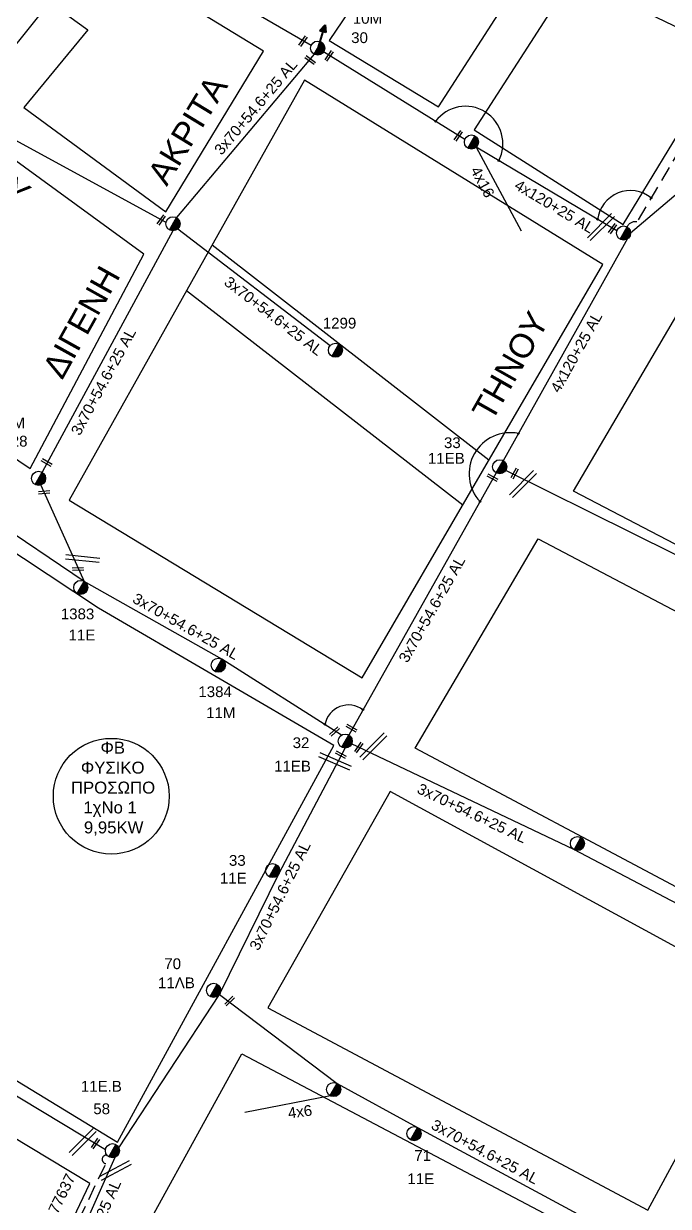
# Model space of a CAD drawing. Header units: millimetres. Extents: x 1138 to 9186, y 1584 to 2927.
# Drawn here: x 8757.7 to 8865.3, y 2608.4 to 2805.9 of the extents above; entities that cross this region are included whole.
import ezdxf
from ezdxf.enums import TextEntityAlignment as Align

# ---------------------------------------------------------------- set-up
doc = ezdxf.new("R2010")
doc.units = ezdxf.units.MM
doc.linetypes.add('DASHED', pattern=[19.05, 12.7, -6.35])
for name, color, linetype, lineweight in [('3x150+50', 7, 'Continuous', 30), ('3x150+50 XLPE', 7, 'SYN_LINE', 30), ('3x70+54.6+25 AL', 7, 'SYN_LINE', 30), ('4x120+25 AL', 7, 'SYN_LINE', 30), ('4x16', 7, 'Continuous', 30), ('4x6', 7, 'SYN_LINE', 30), ('Υπόβαθρο ΔΕΗ', 7, 'Continuous', 30)]:
    doc.layers.add(name, color=color, linetype=linetype, lineweight=lineweight)
for name, color, linetype in [('TEXT ΚΑΛΩΔΙΩΝ', 7, 'Continuous'), ('Άγνωστα', 7, 'Continuous'), ('Επίτονοι', 7, 'Continuous'), ('Μηχανική τομή', 7, 'Continuous'), ('Στύλος ΦΜ', 7, 'Continuous'), ('Στύλος ΦΜ @ 1', 7, 'Continuous'), ('Συνδέσεις', 7, 'Continuous'), ('Τομή', 7, 'Continuous')]:
    doc.layers.add(name, color=color, linetype=linetype)
doc.styles.add('arial', font='arial.ttf')
doc.styles.get("Standard").update_dxf_attribs({"font": 'arial.ttf'})
doc.linetypes.add('SYN_LINE', pattern='A,0.5,-0.0001,["/\\/\\/\\/",Standard,S=0.1,R=0,X=0,Y=-0.05],-0.25', length=0.7501)

# ---------------------------------------------------------------- blocks, each defined once
blk = doc.blocks.new('ΥΠΑΡΧΩΝ ΤΣΙΜΕΝΤΕΝΙΟΣ ΣΤΥΛΟΣ')
at = {"layer": 'Στύλος ΦΜ'}
blk.add_hatch(color=7, dxfattribs=at).paths.add_polyline_path([(-1.29, -2.28, 0.574793), (2.62, 0, 0.268822), (1.3, 2.27)])
at = {"layer": 'Στύλος ΦΜ', "color": 7}
blk.add_line((-1.29, -2.28), (1.3, 2.27), dxfattribs=at)
blk.add_circle((0, 0), 2.62, dxfattribs=at)
at = {"layer": 'Στύλος ΦΜ', "flags": 4}
for tag, p in [('ΑΡΙΘΜΟΣ', (-4.68, 8.05)), ('ΤΥΠΟΣ', (-4.91, 3.03))]:
    blk.add_attdef(tag, p, '', height=4, dxfattribs=at)
blk = doc.blocks.new('ΕΠΙΤΟΝΟΣ')
at = {"layer": 'Επίτονοι', "lineweight": 40, "ltscale": 40}
blk.add_hatch(color=256, dxfattribs=at).paths.add_polyline_path([(-1.13, 6.47), (0, 9.1), (1.13, 6.47)])
for p, q in [((-1.13, 6.47), (0, 9.1)), ((0, 9.1), (1.13, 6.47)), ((1.13, 6.47), (-1.13, 6.47)), ((-1.13, 6.47), (0, 6.47)), ((0, 6.47), (0, 0))]:
    blk.add_line(p, q, dxfattribs=at)
blk = doc.blocks.new('ΜΗΧΑΝΙΚΗ ΤΟΜΗ')
at = {"layer": 'Μηχανική τομή', "ltscale": 40}
for p, q in [((-1.89, 0.78), (5.69, 0.78)), ((-1.89, -0.77), (5.69, -0.77))]:
    blk.add_line(p, q, dxfattribs=at)
blk = doc.blocks.new('ΤΟΜΗ')
at = {"layer": 'Τομή', "ltscale": 40}
for p, q in [((-5.68, 0), (17.06, 0)), ((-5.68, -2.77), (17.06, -2.77))]:
    blk.add_line(p, q, dxfattribs=at)
blk = doc.blocks.new('_ΣΥΝΔΕΣΗ')
at = {"layer": 'Συνδέσεις', "linetype": 'SYN_LINE', "ltscale": 40}
blk.add_hatch(color=256, dxfattribs=at).paths.add_polyline_path([(0.5, -0.01, 1), (-0.5, -0.01, 1)])
at = {"layer": 'Συνδέσεις'}
blk.add_circle((0, -0.01), 0.5, dxfattribs=at)

msp = doc.modelspace()

# ---------------------------------------------------------------- linework, layer by layer
at = {"lineweight": -3, "ltscale": 0.2}
msp.add_circle((8772.33, 2676.87), 9.67, dxfattribs=at)
at = {"layer": '3x150+50', "color": 6, "linetype": 'DASHED', "lineweight": -3, "ltscale": 0.2}
msp.add_lwpolyline([(8885.85, 2828.41), (8891.56, 2825.05), (8882.7, 2810.05), (8880.52, 2810.7), (8875.58, 2802.4), (8877.1, 2801.54), (8860.08, 2772.78, 0.356063), (8858.44, 2771.95, -22.313535)], format="xyb", dxfattribs=at)
at = {"layer": '3x150+50 XLPE', "color": 2, "linetype": 'DASHED', "lineweight": -3, "ltscale": 0.2}
msp.add_lwpolyline([(8632.95, 2627.86, -0.533135), (8637.52, 2622.34), (8742.22, 2554.22), (8749.96, 2570.48, -0.729508), (8752.59, 2576.01), (8759.28, 2590.04, 0.876727), (8762.02, 2595.78), (8771.41, 2615.52, -0.977185), (8771.6, 2616.93)], format="xyb", dxfattribs=at)
at = {"layer": '3x70+54.6+25 AL', "color": 6, "linetype": 'SYN_LINE', "lineweight": -3, "ltscale": 15}
for points in [[(8805.7, 2802.25), (8781.39, 2816.39)], [(8831.36, 2786.56), (8807.78, 2801.18)], [(8806.21, 2800.79), (8783.22, 2773.5)], [(8781.48, 2772.71), (8745.19, 2792.45)], [(8782.59, 2771.3), (8760.77, 2730.98)], [(8783.44, 2771.62), (8808.86, 2752.13)], [(8760.57, 2728.85), (8767.82, 2712.76)], [(8742.95, 2553.91), (8752.47, 2572.82), (8762.09, 2592.05), (8772.98, 2616.59)]]:
    msp.add_lwpolyline(points, dxfattribs=at)
at = {"layer": '3x70+54.6+25 AL', "color": 5, "linetype": 'SYN_LINE', "lineweight": -3, "ltscale": 15}
for points in [[(8810.79, 2687.09), (8790.79, 2699.78), (8767.82, 2712.76), (8736.48, 2733.91), (8706.08, 2757.29)], [(8836.59, 2730.87), (8811.97, 2687.09)]]:
    msp.add_lwpolyline(points, dxfattribs=at)
at = {"layer": '3x70+54.6+25 AL', "color": 85, "linetype": 'SYN_LINE', "lineweight": -3, "ltscale": 15}
msp.add_lwpolyline([(8983.9, 2647.43), (8959.91, 2667.55), (8919.34, 2688.2), (8880.39, 2710.36), (8838.18, 2731.29)], dxfattribs=at)
at = {"layer": '3x70+54.6+25 AL', "color": 62, "linetype": 'SYN_LINE', "lineweight": -3, "ltscale": 15}
msp.add_lwpolyline([(8649.9, 2692.8), (8680.97, 2672.24), (8712.73, 2653.13), (8739.47, 2637.06), (8771.36, 2617.88)], dxfattribs=at)
at = {"layer": '3x70+54.6+25 AL', "color": 2, "linetype": 'SYN_LINE', "lineweight": -3, "ltscale": 15}
for points in [[(8773.58, 2618.17), (8790.38, 2643.77), (8800.36, 2664.05), (8811.39, 2684.89)], [(8790.38, 2643.77), (8810.04, 2628.91), (8823.45, 2621.55), (8858.64, 2602.56)]]:
    msp.add_lwpolyline(points, dxfattribs=at)
at = {"layer": '3x70+54.6+25 AL', "color": 27, "linetype": 'SYN_LINE', "lineweight": -3, "ltscale": 15}
msp.add_lwpolyline([(8960.65, 2609.12), (8941.13, 2618.67), (8924.42, 2628.26), (8874.55, 2654.84), (8849.57, 2667.95), (8812.46, 2685.6)], dxfattribs=at)
at = {"layer": '4x120+25 AL', "color": 5, "linetype": 'SYN_LINE', "lineweight": -3, "ltscale": 15}
msp.add_lwpolyline([(8889.09, 2796.33), (8859.03, 2770.9), (8837.76, 2732.91)], dxfattribs=at)
at = {"layer": '4x120+25 AL', "color": 6, "linetype": 'SYN_LINE', "lineweight": -3, "ltscale": 15}
msp.add_lwpolyline([(8856.73, 2771.29), (8833.24, 2785.26)], dxfattribs=at)
at = {"layer": '4x16', "color": 6, "linetype": 'SYN_LINE', "lineweight": -3, "ltscale": 15}
msp.add_lwpolyline([(8833.24, 2785.26), (8840.77, 2771.29)], dxfattribs=at)
at = {"layer": '4x6', "color": 2, "linetype": 'SYN_LINE', "lineweight": -3, "ltscale": 15}
msp.add_lwpolyline([(8808.94, 2626.83), (8794.62, 2624.06)], dxfattribs=at)
at = {"layer": 'Υπόβαθρο ΔΕΗ', "lineweight": -3}
for points in [[(8751.39, 2796.2), (8762.09, 2809.45), (8768.42, 2804.88), (8757.71, 2791.88), (8781.41, 2774.46), (8797.74, 2801.29), (8753.43, 2828.29)], [(8741.87, 2743), (8758.8, 2731.59), (8777.78, 2767.4), (8728.62, 2803.19)], [(8789.17, 2768.96), (8835.38, 2733.03)], [(8784.88, 2761.31), (8831.02, 2725.55)], [(8692.2, 2682.89), (8733.79, 2732.97), (8704.81, 2756), (8651.17, 2693.66), (8773.37, 2619.12), (8809.46, 2685.36), (8770.2, 2708.27), (8740.82, 2727.72), (8699.53, 2678.86)], [(8645.38, 2686.63), (8628.89, 2668.07), (8627.02, 2663.89), (8626.06, 2659.38), (8629.02, 2642.11), (8634.55, 2625.47), (8741.81, 2555.69), (8768.73, 2612.22), (8645.38, 2686.63)]]:
    msp.add_lwpolyline(points, dxfattribs=at)
for points in [[(8808.71, 2803.11), (8826.97, 2792.02), (8840.19, 2812.63), (8846.18, 2808.69), (8832.89, 2788.16), (8857.79, 2772.35), (8875.3, 2801.21), (8824.04, 2825.82)], [(8765.29, 2726.34), (8814.19, 2696.64), (8854.37, 2765.65), (8804.56, 2796.44)], [(8889.05, 2795.23), (8941.85, 2764.25), (8985.5, 2737.39), (9021.62, 2716.73), (8987.26, 2655.94), (8849.48, 2727.81)], [(8843.57, 2719.86), (8982.15, 2646.93), (8961.79, 2611.07), (8823.09, 2684.89)], [(8861.89, 2607.76), (8873.32, 2628.83), (8880.57, 2625.16), (8869.51, 2604.01), (8935.11, 2568.92), (8956.16, 2602.88), (8818.87, 2677.65), (8798.44, 2641.51)], [(8794.1, 2633.84), (8857.71, 2600.3), (8834.69, 2557.35), (8772.12, 2593.89)]]:
    msp.add_lwpolyline(points, close=True, dxfattribs=at)
for centre, radius, start, end in [((8831.47, 2785.86), 6.24, 332.8279, 143.275), ((8859, 2772.49), 5.53, 51.2799, 172.6101), ((8838.93, 2730.73), 6.86, 78.4419, 222.8093), ((8811.95, 2688.07), 4.04, 53.6449, 168.6869)]:
    msp.add_arc(centre, radius, start, end, dxfattribs=at)

# ---------------------------------------------------------------- block references
at = {"layer": 'Επίτονοι', "lineweight": -3, "xscale": 0.449999999999818, "yscale": 0.449999999999818, "zscale": 0.449999999999818, "rotation": 342.6504461399322}
msp.add_blockref('ΕΠΙΤΟΝΟΣ', (8806.79, 2801.81), dxfattribs=at)
at = {"layer": 'Μηχανική τομή', "lineweight": -3, "zscale": 0.4999999999999997}
for p, xscale, yscale, rotation in [((8804.58, 2803.38), 0.2499999999999997, 0.2499999999999997, 234.9952030051229), ((8808.94, 2800.94), 0.2499999999999997, 0.2499999999999997, 234.9952030051229), ((8805.14, 2800.12), 0.2499999999999996, 0.2499999999999996, 323.9057876793506), ((8830.49, 2787.58), 0.2499999999999997, 0.2499999999999997, 234.9952030051229), ((8780.91, 2773.5), 0.2499999999999997, 0.2499999999999997, 234.9952030051229), ((8856.27, 2772.05), 0.2499999999999997, 0.2499999999999997, 234.9952030051229), ((8761.97, 2732.34), 0.2499999999999997, 0.2499999999999997, 148.908437610711), ((8835.53, 2730.34), 0.2499999999999997, 0.2499999999999997, 331.229977381146), ((8839.88, 2731.17), 0.2499999999999997, 0.2499999999999997, 240.6987060278223), ((8761.6, 2727.64), 0.2499999999999997, 0.2499999999999997, 184.258688355785), ((8766.29, 2714.83), 0.2499999999999997, 0.2499999999999997, 2.819898197163306), ((8809.25, 2687.37), 0.2499999999999997, 0.2499999999999997, 42.20585250388302), ((8811.99, 2688.49), 0.2499999999999997, 0.2499999999999997, 331.229977381146), ((8810.21, 2684.08), 0.2499999999999997, 0.2499999999999997, 331.229977381146), ((8813.88, 2685.41), 0.2499999999999997, 0.2499999999999997, 234.9952030051229), ((8792.43, 2643), 0.2499999999999997, 0.2499999999999997, 223.4586201510506), ((8769.93, 2619.27), 0.2499999999999997, 0.2499999999999997, 234.9952030051229)]:
    msp.add_blockref('ΜΗΧΑΝΙΚΗ ΤΟΜΗ', p, dxfattribs=dict(at, xscale=xscale, yscale=yscale, rotation=rotation))
at = {"layer": 'Στύλος ΦΜ @ 1', "lineweight": -3, "ltscale": 40}
ref = msp.add_blockref('ΥΠΑΡΧΩΝ ΤΣΙΜΕΝΤΕΝΙΟΣ ΣΤΥΛΟΣ', (8806.79, 2801.81), dxfattribs=dict(at, xscale=0.449999999999818, yscale=0.449999999999818, zscale=0.449999999999818))
ref.add_attrib('ΤΥΠΟΣ', '30', (8812.38, 2802.66), dxfattribs={"layer": 'Στύλος ΦΜ', "height": 1.8, "flags": 4})
ref.add_attrib('ΑΡΙΘΜΟΣ', '10M', (8812.65, 2805.89), dxfattribs={"layer": 'Στύλος ΦΜ', "height": 1.8, "flags": 4})
at = {"layer": 'Στύλος ΦΜ @ 1', "lineweight": -3, "ltscale": 40, "xscale": 0.4499999999998181, "yscale": 0.4499999999998181, "zscale": 0.4499999999998181}
for p in [(8832.45, 2786.13), (8782.63, 2772.48), (8857.85, 2770.93), (8850.16, 2668.97), (8809.45, 2627.89)]:
    msp.add_blockref('ΥΠΑΡΧΩΝ ΤΣΙΜΕΝΤΕΝΙΟΣ ΣΤΥΛΟΣ', p, dxfattribs=at)
at = {"layer": 'Στύλος ΦΜ @ 1', "lineweight": -3, "ltscale": 40}
ref = msp.add_blockref('ΥΠΑΡΧΩΝ ΤΣΙΜΕΝΤΕΝΙΟΣ ΣΤΥΛΟΣ', (8809.75, 2751.36), dxfattribs=dict(at, xscale=0.4499999999998181, yscale=0.4499999999998181, zscale=0.4499999999998181))
ref.add_attrib('ΑΡΙΘΜΟΣ', '1299', (8807.64, 2754.98), dxfattribs={"layer": 'Στύλος ΦΜ', "height": 1.8, "flags": 4})
ref = msp.add_blockref('ΥΠΑΡΧΩΝ ΤΣΙΜΕΝΤΕΝΙΟΣ ΣΤΥΛΟΣ', (8760.18, 2729.96), dxfattribs=dict(at, xscale=0.4499999999998181, yscale=0.4499999999998181, zscale=0.4499999999998181))
ref.add_attrib('ΤΥΠΟΣ', '28', (8755.55, 2735.27), dxfattribs={"layer": 'Στύλος ΦΜ', "height": 1.8, "flags": 4})
ref.add_attrib('ΑΡΙΘΜΟΣ', '11M', (8753.05, 2738.32), dxfattribs={"layer": 'Στύλος ΦΜ', "height": 1.8, "flags": 4})
ref = msp.add_blockref('ΥΠΑΡΧΩΝ ΤΣΙΜΕΝΤΕΝΙΟΣ ΣΤΥΛΟΣ', (8837.17, 2731.89), dxfattribs=dict(at, xscale=0.4499999999998181, yscale=0.4499999999998181, zscale=0.4499999999998181))
ref.add_attrib('ΤΥΠΟΣ', '33', (8827.87, 2735.01), dxfattribs={"layer": 'Στύλος ΦΜ', "height": 1.8, "flags": 4})
ref.add_attrib('ΑΡΙΘΜΟΣ', '11EB', (8825.19, 2732.41), dxfattribs={"layer": 'Στύλος ΦΜ', "height": 1.8, "flags": 4})
ref = msp.add_blockref('ΥΠΑΡΧΩΝ ΤΣΙΜΕΝΤΕΝΙΟΣ ΣΤΥΛΟΣ', (8767.23, 2711.74), dxfattribs=dict(at, xscale=0.4499999999998182, yscale=0.4499999999998182, zscale=0.4499999999998182))
ref.add_attrib('ΤΥΠΟΣ', '11E', (8765.19, 2702.9), dxfattribs={"layer": 'Στύλος ΦΜ', "height": 1.8, "flags": 4})
ref.add_attrib('ΑΡΙΘΜΟΣ', '1383', (8763.9, 2706.42), dxfattribs={"layer": 'Στύλος ΦΜ', "height": 1.8, "flags": 4})
ref = msp.add_blockref('ΥΠΑΡΧΩΝ ΤΣΙΜΕΝΤΕΝΙΟΣ ΣΤΥΛΟΣ', (8790.2, 2698.75), dxfattribs=dict(at, xscale=0.4499999999998181, yscale=0.4499999999998181, zscale=0.4499999999998181))
ref.add_attrib('ΤΥΠΟΣ', '11M', (8788.16, 2689.91), dxfattribs={"layer": 'Στύλος ΦΜ', "height": 1.8, "flags": 4})
ref.add_attrib('ΑΡΙΘΜΟΣ', '1384', (8786.87, 2693.43), dxfattribs={"layer": 'Στύλος ΦΜ', "height": 1.8, "flags": 4})
ref = msp.add_blockref('ΥΠΑΡΧΩΝ ΤΣΙΜΕΝΤΕΝΙΟΣ ΣΤΥΛΟΣ', (8811.38, 2686.07), dxfattribs=dict(at, xscale=0.4499999999998181, yscale=0.4499999999998181, zscale=0.4499999999998181))
ref.add_attrib('ΤΥΠΟΣ', '11EB', (8799.51, 2681), dxfattribs={"layer": 'Στύλος ΦΜ', "height": 1.8, "flags": 4})
ref.add_attrib('ΑΡΙΘΜΟΣ', '32', (8802.61, 2684.91), dxfattribs={"layer": 'Στύλος ΦΜ', "height": 1.8, "flags": 4})
ref = msp.add_blockref('ΥΠΑΡΧΩΝ ΤΣΙΜΕΝΤΕΝΙΟΣ ΣΤΥΛΟΣ', (8799.25, 2664.46), dxfattribs=dict(at, xscale=0.4499999999998182, yscale=0.4499999999998182, zscale=0.4499999999998182))
ref.add_attrib('ΤΥΠΟΣ', '11E', (8790.46, 2662.29), dxfattribs={"layer": 'Στύλος ΦΜ', "height": 1.8, "flags": 4})
ref.add_attrib('ΑΡΙΘΜΟΣ', '33', (8791.97, 2665.25), dxfattribs={"layer": 'Στύλος ΦΜ', "height": 1.8, "flags": 4})
ref = msp.add_blockref('ΥΠΑΡΧΩΝ ΤΣΙΜΕΝΤΕΝΙΟΣ ΣΤΥΛΟΣ', (8789.42, 2644.45), dxfattribs=dict(at, xscale=0.4499999999998181, yscale=0.4499999999998181, zscale=0.4499999999998181))
ref.add_attrib('ΤΥΠΟΣ', '11ΛΒ', (8780.13, 2644.8), dxfattribs={"layer": 'Στύλος ΦΜ', "height": 1.8, "flags": 4})
ref.add_attrib('ΑΡΙΘΜΟΣ', '70', (8781.18, 2648), dxfattribs={"layer": 'Στύλος ΦΜ', "height": 1.8, "flags": 4})
ref = msp.add_blockref('ΥΠΑΡΧΩΝ ΤΣΙΜΕΝΤΕΝΙΟΣ ΣΤΥΛΟΣ', (8772.52, 2617.67), dxfattribs=dict(at, xscale=0.4499999999998181, yscale=0.4499999999998181, zscale=0.4499999999998181))
ref.add_attrib('ΤΥΠΟΣ', '11E.B', (8767.25, 2627.53), dxfattribs={"layer": 'Στύλος ΦΜ', "height": 1.8, "flags": 4})
ref.add_attrib('ΑΡΙΘΜΟΣ', '58', (8769.33, 2623.77), dxfattribs={"layer": 'Στύλος ΦΜ', "height": 1.8, "flags": 4})
ref = msp.add_blockref('ΥΠΑΡΧΩΝ ΤΣΙΜΕΝΤΕΝΙΟΣ ΣΤΥΛΟΣ', (8822.87, 2620.52), dxfattribs=dict(at, xscale=0.4499999999998181, yscale=0.4499999999998181, zscale=0.4499999999998181))
ref.add_attrib('ΤΥΠΟΣ', '11E', (8821.76, 2612.09), dxfattribs={"layer": 'Στύλος ΦΜ', "height": 1.8, "flags": 4})
ref.add_attrib('ΑΡΙΘΜΟΣ', '71', (8822.92, 2615.97), dxfattribs={"layer": 'Στύλος ΦΜ', "height": 1.8, "flags": 4})
at = {"layer": 'Συνδέσεις', "lineweight": -3, "xscale": 0.25, "yscale": 0.25, "zscale": 0.25}
for p in [(8826.47, 2789.59), (8837.03, 2783.01), (8862.46, 2776.81), (8853.52, 2773.21), (8840.3, 2737.45), (8833.9, 2726.08), (8814.35, 2691.33), (8807.99, 2688.87)]:
    msp.add_blockref('_ΣΥΝΔΕΣΗ', p, dxfattribs=at)
at = {"layer": 'Τομή', "lineweight": -3}
for p, xscale, yscale, zscale, rotation in [((8852.82, 2771.16), 0.2499999999999996, 0.2499999999999996, 0.2499999999999996, 44.97934220128096), ((8839.8, 2728.24), 0.2499999999999996, 0.2499999999999996, 0.2499999999999996, 44.97934220128096), ((8766.15, 2717.08), 0.2499999999999996, 0.2499999999999996, 0.2499999999999996, 354.3033755187316), ((8814.85, 2684.42), 0.2499999999999996, 0.2499999999999996, 0.2499999999999996, 44.97934220128096), ((8810.87, 2681.77), 0.2499999999999997, 0.2499999999999997, 0.2499999999999997, 156.665795090628), ((8766.31, 2618.35), 0.2499999999999996, 0.2499999999999996, 0.2499999999999996, 44.97934220128096), ((8774.39, 2614.69), 0.2499999999999996, 0.2499999999999996, 0.2499999999999996, 208.0233658200917)]:
    msp.add_blockref('ΤΟΜΗ', p, dxfattribs=dict(at, xscale=xscale, yscale=yscale, zscale=zscale, rotation=rotation))

# ---------------------------------------------------------------- texts
at = {"lineweight": -3, "ltscale": 40, "insert": (8832.38, 2741.24), "char_height": 4, "width": 65.6312, "attachment_point": 1, "rotation": 60.3635, "style": 'arial'}
msp.add_mtext('THNOY', dxfattribs=at)
at = {"layer": 'TEXT ΚΑΛΩΔΙΩΝ', "linetype": 'Continuous', "lineweight": -3, "ltscale": 0.2}
for s, rotation, p in [('3x70+54.6+25 AL', 49.8819, (8796.44, 2791.99)), ('4x16', 298.335, (8834.32, 2779.46)), ('4x120+25 AL', 329.2697, (8846.33, 2775.38)), ('3x70+54.6+25 AL', 322.5185, (8799.43, 2757.09)), ('4x120+25 AL', 60.7516, (8849.96, 2751.03)), ('3x70+54.6+25 AL', 61.5833, (8771.01, 2746.12)), ('3x70+54.6+25 AL', 60.6401, (8825.85, 2708.1)), ('3x70+54.6+25 AL', 330.5135, (8784.79, 2705.24)), ('3x70+54.6+25 AL', 334.5589, (8832.57, 2674.04)), ('3x70+54.6+25 AL', 63.8056, (8800.49, 2660.25)), ('4x6', 7.3479, (8803.83, 2624.2)), ('3x70+54.6+25 AL', 331.6483, (8834.73, 2617.5)), ('3x70+54.6+25 AL', 66.0564, (8769.18, 2603.59))]:
    msp.add_text(s, height=1.8, rotation=rotation, dxfattribs=at).set_placement(p, align=Align.MIDDLE_CENTER)
at = {"layer": 'Άγνωστα', "color": 7, "lineweight": -3, "insert": (8758.63, 2601.4), "char_height": 1.8, "width": 4.551914400963142e-14, "attachment_point": 1, "rotation": 64.0405}
msp.add_mtext('Σχ. 3_77637', dxfattribs=at)
at = {"layer": 'Υπόβαθρο ΔΕΗ', "lineweight": -3}
for s, rotation, p in [('ΑΚΡΙΤΑ', 58.6786, (8785.05, 2788.13)), ('ΑΙΣΩΠΟΥ', 323.9388, (8747.92, 2784.19)), ('ΔΙΓΕΝΗ', 60.8375, (8767.32, 2756.08))]:
    msp.add_text(s, height=4, rotation=rotation, dxfattribs=at).set_placement(p, align=Align.MIDDLE_CENTER)
at = {"layer": 'Υπόβαθρο ΔΕΗ', "lineweight": -3, "char_height": 2, "width": 17.2548, "attachment_point": 1}
for s, insert in [('{\\W8.64836; }ΦΒ \\P{\\W4.42067; }ΦΥΣΙΚΟ \\P{\\W2.28183; }ΠΡΟΣΩΠΟ', (8763.82, 2685.98)), ('{\\W5.64925; }1χΝο 1\\P{\\W5.75643; }9,95KW', (8763.29, 2676))]:
    msp.add_mtext(s, dxfattribs=dict(at, insert=insert))

doc.saveas('drawing.dxf')
